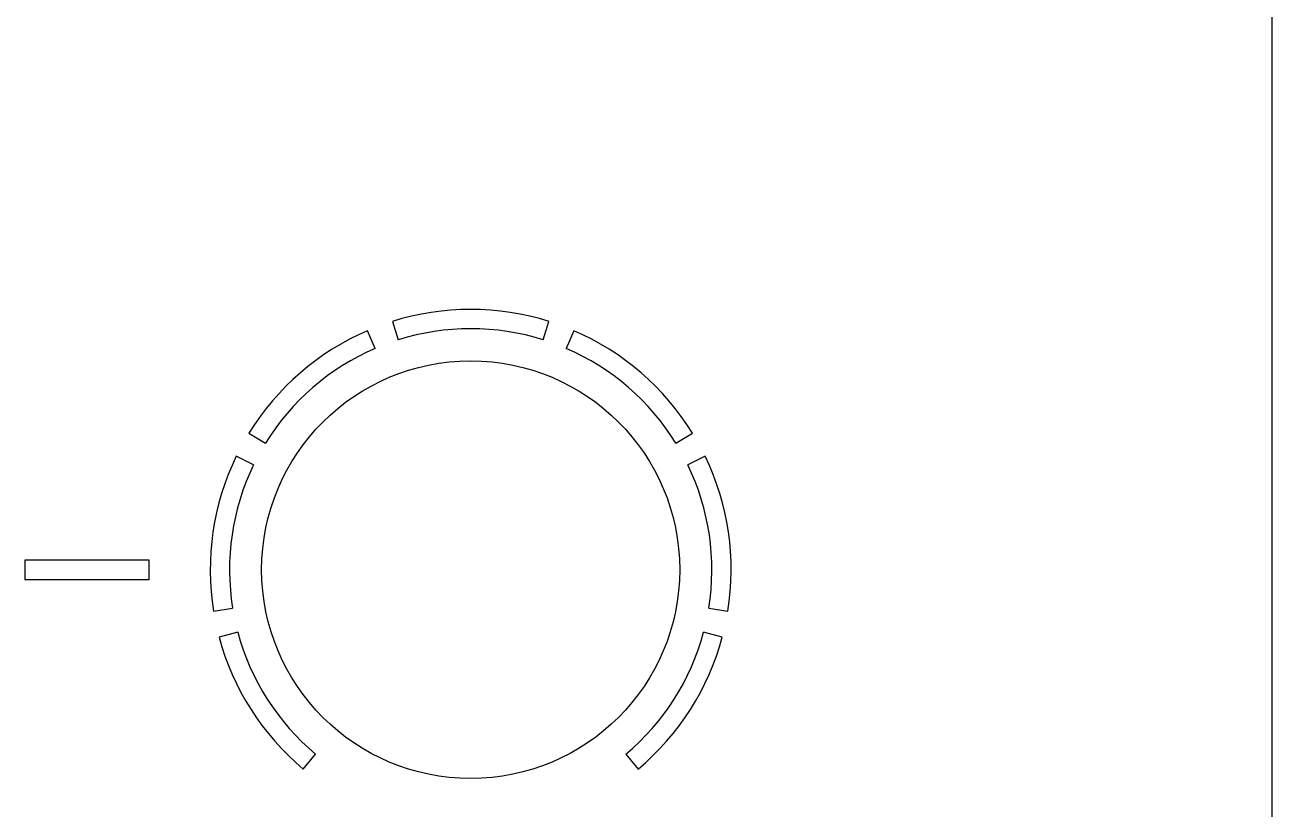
# Model space of a CAD drawing. Extents: x 87 to 117, y 47 to 176.
# Drawn here: x 97.33 to 116.72, y 109.19 to 121.39 of the extents above; entities that cross this region are included whole.
import ezdxf

# ---------------------------------------------------------------- set-up
doc = ezdxf.new("R2010")
doc.units = 0
doc.layers.get('0').update_dxf_attribs({"linetype": 'CONTINUOUS'})

msp = doc.modelspace()

# ---------------------------------------------------------------- linework, layer by layer
at = {"color": 7, "linetype": 'CONTINUOUS'}
for p, q in [((116.719, 50.625), (116.719, 172.625)), ((103.041, 116.773), (103.131, 116.487)), ((105.386, 116.487), (105.476, 116.773)), ((102.773, 116.354), (102.654, 116.629)), ((105.863, 116.629), (105.744, 116.354)), ((100.812, 115.037), (101.067, 114.879)), ((107.45, 114.879), (107.706, 115.037)), ((100.883, 114.544), (100.613, 114.675)), ((107.904, 114.675), (107.634, 114.544)), ((97.329, 113.06), (97.329, 112.76)), ((99.259, 113.06), (97.329, 113.06)), ((99.259, 112.76), (99.259, 113.06)), ((97.329, 112.76), (99.259, 112.76)), ((100.26, 112.265), (100.556, 112.313)), ((107.961, 112.313), (108.257, 112.265)), ((100.636, 111.94), (100.347, 111.862)), ((108.171, 111.862), (107.881, 111.94)), ((101.655, 109.808), (101.848, 110.038)), ((106.669, 110.038), (106.862, 109.808))]:
    msp.add_line(p, q, dxfattribs=at)
msp.add_circle((104.259, 112.91), 3.25, dxfattribs=at)
for radius, start, end in [(4.05, 72.5, 107.5), (4.05, 113.3333, 148.3333), (3.75, 72.5, 107.5), (4.05, 31.6667, 66.6667), (3.75, 113.3333, 148.3333), (3.75, 31.6667, 66.6667), (4.05, 154.1667, 189.1667), (4.05, 350.8333, 25.8333), (3.75, 154.1667, 189.1667), (3.75, 350.8333, 25.8333), (3.75, 195, 230), (3.75, 310, 345), (4.05, 195, 230), (4.05, 310, 345)]:
    msp.add_arc((104.259, 112.91), radius, start, end, dxfattribs=at)

doc.saveas('drawing.dxf')
